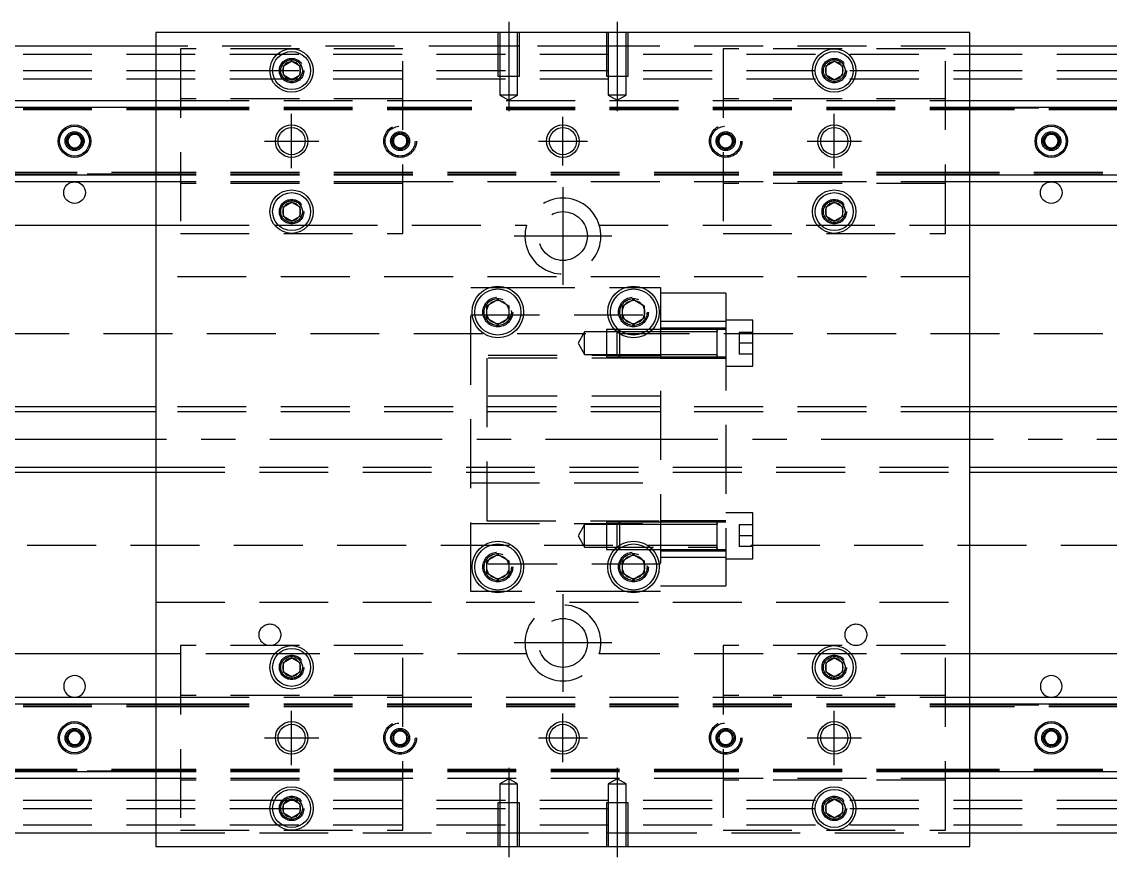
# Model space of a CAD drawing. Extents: x -10 to 776, y -245 to 77.
# Drawn here: x 190.3 to 390.9, y -77 to 77 of the extents above; entities that cross this region are included whole.
import ezdxf

# ---------------------------------------------------------------- set-up
doc = ezdxf.new("R2010")
doc.units = 0
doc.linetypes.add('CENTER', pattern=[50.8, 31.75, -6.35, 6.35, -6.35])
doc.linetypes.add('DASHED', pattern=[19.05, 12.7, -6.35])
doc.layers.get('0').update_dxf_attribs({"linetype": 'CONTINUOUS'})
doc.layers.add('CENTER', color=1, linetype='CENTER')

msp = doc.modelspace()

# ---------------------------------------------------------------- linework, layer by layer
at = {"color": 7, "linetype": 'CONTINUOUS'}
for p, q in [((365, 75), (215, 75)), ((215, 75), (215, -75)), ((365, -75), (365, 75)), ((215, 72.5), (0, 72.5)), ((580, 72.5), (365, 72.5)), ((238.5, 68.866026), (240, 69.73205)), ((238.5, 67.133974), (238.5, 68.866026)), ((240, 69.73205), (241.5, 68.866026)), ((241.5, 68.866026), (241.5, 67.133974)), ((338.5, 68.866026), (340, 69.73205)), ((338.5, 67.133974), (338.5, 68.866026)), ((340, 69.73205), (341.5, 68.866026)), ((341.5, 68.866026), (341.5, 67.133974)), ((240, 66.26795), (238.5, 67.133974)), ((241.5, 67.133974), (240, 66.26795)), ((340, 66.26795), (338.5, 67.133974)), ((341.5, 67.133974), (340, 66.26795)), ((0, 62.5), (215, 62.5)), ((365, 62.5), (580, 62.5)), ((0, 61.247728), (215, 61.247728)), ((365, 61.247728), (580, 61.247728)), ((198.75, 55.721688), (200, 56.443376)), ((200, 56.443376), (201.25, 55.721688)), ((378.75, 55.721688), (380, 56.443376)), ((380, 56.443376), (381.25, 55.721688)), ((198.75, 54.278312), (198.75, 55.721688)), ((200, 53.556624), (198.75, 54.278312)), ((201.25, 54.278312), (200, 53.556624)), ((201.25, 55.721688), (201.25, 54.278312)), ((378.75, 54.278312), (378.75, 55.721688)), ((380, 53.556624), (378.75, 54.278312)), ((381.25, 54.278312), (380, 53.556624)), ((381.25, 55.721688), (381.25, 54.278312)), ((215, 48.752272), (0, 48.752272)), ((580, 48.752272), (365, 48.752272)), ((215, 47.5), (0, 47.5)), ((580, 47.5), (365, 47.5)), ((238.5, 42.866026), (240, 43.73205)), ((238.5, 41.133974), (238.5, 42.866026)), ((240, 43.73205), (241.5, 42.866026)), ((241.5, 42.866026), (241.5, 41.133974)), ((338.5, 42.866026), (340, 43.73205)), ((338.5, 41.133974), (338.5, 42.866026)), ((340, 43.73205), (341.5, 42.866026)), ((341.5, 42.866026), (341.5, 41.133974)), ((240, 40.26795), (238.5, 41.133974)), ((241.5, 41.133974), (240, 40.26795)), ((340, 40.26795), (338.5, 41.133974)), ((341.5, 41.133974), (340, 40.26795)), ((176.708204, 39.5), (215, 39.5)), ((365, 39.5), (403.291796, 39.5)), ((276, 24.6547), (278, 25.809402)), ((276, 22.3453), (276, 24.6547)), ((278, 25.809402), (280, 24.6547)), ((280, 24.6547), (280, 22.3453)), ((301, 24.6547), (303, 25.809402)), ((301, 22.3453), (301, 24.6547)), ((303, 25.809402), (305, 24.6547)), ((305, 24.6547), (305, 22.3453)), ((278, 21.190598), (276, 22.3453)), ((280, 22.3453), (278, 21.190598)), ((303, 21.190598), (301, 22.3453)), ((305, 22.3453), (303, 21.190598)), ((215, 6), (60.5, 6)), ((530, 6), (365, 6)), ((60.5, -6), (215, -6)), ((365, -6), (530, -6)), ((276, -22.3453), (278, -21.190598)), ((278, -21.190598), (280, -22.3453)), ((301, -22.3453), (303, -21.190598)), ((303, -21.190598), (305, -22.3453)), ((276, -24.6547), (276, -22.3453)), ((280, -22.3453), (280, -24.6547)), ((301, -24.6547), (301, -22.3453)), ((305, -22.3453), (305, -24.6547)), ((278, -25.809402), (276, -24.6547)), ((280, -24.6547), (278, -25.809402)), ((303, -25.809402), (301, -24.6547)), ((305, -24.6547), (303, -25.809402)), ((215, -39.5), (176.708204, -39.5)), ((403.291796, -39.5), (365, -39.5)), ((238.5, -41.133974), (240, -40.26795)), ((238.5, -42.866026), (238.5, -41.133974)), ((240, -40.26795), (241.5, -41.133974)), ((241.5, -41.133974), (241.5, -42.866026)), ((338.5, -41.133974), (340, -40.26795)), ((338.5, -42.866026), (338.5, -41.133974)), ((340, -40.26795), (341.5, -41.133974)), ((341.5, -41.133974), (341.5, -42.866026)), ((240, -43.73205), (238.5, -42.866026)), ((241.5, -42.866026), (240, -43.73205)), ((340, -43.73205), (338.5, -42.866026)), ((341.5, -42.866026), (340, -43.73205)), ((0, -47.5), (215, -47.5)), ((365, -47.5), (580, -47.5)), ((0, -48.752272), (215, -48.752272)), ((365, -48.752272), (580, -48.752272)), ((198.75, -54.278312), (200, -53.556624)), ((200, -53.556624), (201.25, -54.278312)), ((378.75, -54.278312), (380, -53.556624)), ((380, -53.556624), (381.25, -54.278312)), ((198.75, -55.721688), (198.75, -54.278312)), ((200, -56.443376), (198.75, -55.721688)), ((201.25, -55.721688), (200, -56.443376)), ((201.25, -54.278312), (201.25, -55.721688)), ((378.75, -55.721688), (378.75, -54.278312)), ((380, -56.443376), (378.75, -55.721688)), ((381.25, -55.721688), (380, -56.443376)), ((381.25, -54.278312), (381.25, -55.721688)), ((215, -61.247728), (0, -61.247728)), ((580, -61.247728), (365, -61.247728)), ((215, -62.5), (0, -62.5)), ((580, -62.5), (365, -62.5)), ((238.5, -67.133974), (240, -66.26795)), ((238.5, -68.866026), (238.5, -67.133974)), ((240, -66.26795), (241.5, -67.133974)), ((241.5, -67.133974), (241.5, -68.866026)), ((338.5, -67.133974), (340, -66.26795)), ((338.5, -68.866026), (338.5, -67.133974)), ((340, -66.26795), (341.5, -67.133974)), ((341.5, -67.133974), (341.5, -68.866026)), ((240, -69.73205), (238.5, -68.866026)), ((241.5, -68.866026), (240, -69.73205)), ((340, -69.73205), (338.5, -68.866026)), ((341.5, -68.866026), (340, -69.73205)), ((0, -72.5), (215, -72.5)), ((365, -72.5), (580, -72.5)), ((215, -75), (365, -75))]:
    msp.add_line(p, q, dxfattribs=at)
at = {"color": 3, "linetype": 'DASHED'}
for p, q in [((278.000006, 75), (278.000006, 67)), ((278.35, 75), (278.35, 67)), ((281.65, 67), (281.65, 75)), ((281.999994, 67), (281.999994, 75)), ((298.000006, 75), (298.000006, 67)), ((298.35, 75), (298.35, 67)), ((301.65, 67), (301.65, 75)), ((301.999994, 67), (301.999994, 75)), ((278.000006, 72.5), (215, 72.5)), ((281.999994, 72.5), (278.000006, 72.5)), ((298.000006, 72.5), (281.999994, 72.5)), ((301.999994, 72.5), (298.000006, 72.5)), ((365, 72.5), (301.999994, 72.5)), ((0, 71), (580, 71)), ((260.5, 72), (219.5, 72)), ((219.5, 72), (219.5, 38)), ((260.5, 38), (260.5, 72)), ((360.5, 72), (319.5, 72)), ((319.5, 72), (319.5, 38)), ((360.5, 38), (360.5, 72)), ((241.973226, 68.326156), (242, 68)), ((338, 68), (338.023172, 68.30356)), ((0, 68), (580, 68)), ((0, 66.5), (580, 66.5)), ((278.000006, 67), (281.999994, 67)), ((278.35, 67), (278.35, 63.5)), ((281.65, 63.5), (281.65, 67)), ((298.000006, 67), (301.999994, 67)), ((298.35, 67), (298.35, 63.5)), ((301.65, 63.5), (301.65, 67)), ((215, 62.5), (219.5, 62.5)), ((260.5, 62.8), (219.5, 62.8)), ((219.5, 62.5), (260.5, 62.5)), ((260.5, 62.5), (319.5, 62.5)), ((281.65, 63.5), (278.35, 63.5)), ((278.35, 63.5), (280, 62.547372)), ((280, 62.547372), (281.65, 63.5)), ((301.65, 63.5), (298.35, 63.5)), ((298.35, 63.5), (300, 62.547372)), ((300, 62.547372), (301.65, 63.5)), ((360.5, 62.8), (319.5, 62.8)), ((319.5, 62.5), (365, 62.5)), ((0, 61.1147), (215, 61.1147)), ((0, 61.1), (219.5, 61.1)), ((0, 60.8), (219.5, 60.8)), ((215, 61.247728), (219.5, 61.247728)), ((215, 61.1147), (219.5, 61.1147)), ((219.5, 61.247728), (260.5, 61.247728)), ((219.5, 61.1147), (260.5, 61.1147)), ((219.5, 61.1), (260.5, 61.1)), ((219.5, 60.8), (260.5, 60.8)), ((260.5, 61.247728), (319.5, 61.247728)), ((260.5, 61.1147), (319.5, 61.1147)), ((260.5, 61.1), (319.5, 61.1)), ((260.5, 60.8), (319.5, 60.8)), ((319.5, 61.247728), (360.5, 61.247728)), ((319.5, 61.1147), (360.5, 61.1147)), ((319.5, 61.1), (360.5, 61.1)), ((319.5, 60.8), (360.5, 60.8)), ((360.5, 61.247728), (365, 61.247728)), ((360.5, 61.1147), (365, 61.1147)), ((360.5, 61.1), (580, 61.1)), ((360.5, 60.8), (580, 60.8)), ((365, 61.1147), (580, 61.1147)), ((258.75, 55.721688), (260, 56.443376)), ((260, 56.443376), (261.25, 55.721688)), ((318.75, 55.721688), (320, 56.443376)), ((320, 56.443376), (321.25, 55.721688)), ((201.477374, 55.25955), (201.5, 55)), ((258.75, 54.278312), (258.75, 55.721688)), ((260, 53.556624), (258.75, 54.278312)), ((261.25, 54.278312), (260, 53.556624)), ((261.25, 55.721688), (261.25, 54.278312)), ((261.477374, 55.25955), (261.5, 55)), ((318.75, 54.278312), (318.75, 55.721688)), ((320, 53.556624), (318.75, 54.278312)), ((321.25, 54.278312), (320, 53.556624)), ((321.25, 55.721688), (321.25, 54.278312)), ((321.477374, 55.25955), (321.5, 55)), ((381.477374, 55.25955), (381.5, 55)), ((219.5, 49.2), (0, 49.2)), ((219.5, 48.9), (0, 48.9)), ((215, 48.8853), (0, 48.8853)), ((219.5, 48.8853), (215, 48.8853)), ((219.5, 48.752272), (215, 48.752272)), ((260.5, 49.2), (219.5, 49.2)), ((260.5, 48.9), (219.5, 48.9)), ((260.5, 48.8853), (219.5, 48.8853)), ((260.5, 48.752272), (219.5, 48.752272)), ((319.5, 49.2), (260.5, 49.2)), ((319.5, 48.9), (260.5, 48.9)), ((319.5, 48.8853), (260.5, 48.8853)), ((319.5, 48.752272), (260.5, 48.752272)), ((360.5, 49.2), (319.5, 49.2)), ((360.5, 48.9), (319.5, 48.9)), ((360.5, 48.8853), (319.5, 48.8853)), ((360.5, 48.752272), (319.5, 48.752272)), ((580, 49.2), (360.5, 49.2)), ((580, 48.9), (360.5, 48.9)), ((365, 48.8853), (360.5, 48.8853)), ((365, 48.752272), (360.5, 48.752272)), ((580, 48.8853), (365, 48.8853)), ((219.5, 47.5), (215, 47.5)), ((260.5, 47.5), (219.5, 47.5)), ((260.5, 47.2), (219.5, 47.2)), ((365, 47.5), (260.5, 47.5)), ((360.5, 47.2), (319.5, 47.2)), ((238, 42), (238.030168, 42.346066)), ((338, 42), (338.030168, 42.346066)), ((215, 39.5), (219.5, 39.5)), ((219.5, 39.5), (236.877502, 39.5)), ((236.877502, 39.5), (237.55051, 39.5)), ((237.55051, 39.5), (242.44949, 39.5)), ((242.44949, 39.5), (243.122498, 39.5)), ((243.122498, 39.5), (283.291796, 39.5)), ((296.708204, 39.5), (365, 39.5)), ((336.877502, 39.5), (337.55051, 39.5)), ((337.55051, 39.5), (342.44949, 39.5)), ((342.44949, 39.5), (343.122498, 39.5)), ((219.5, 38), (260.5, 38)), ((319.5, 38), (360.5, 38)), ((365, 30), (215, 30)), ((273, 28), (276.47931, 28)), ((273, -28), (273, 28)), ((276.47931, 28), (279.52069, 28)), ((279.52069, 28), (301.47931, 28)), ((301.47931, 28), (304.52069, 28)), ((304.52069, 28), (308, 28)), ((308, 28), (308, -28)), ((320, 27), (308, 27)), ((320, 27), (320, 21.748564)), ((273, 23), (308, 23)), ((280.483582, 23.786038), (280.5, 23.5)), ((300.5, 23.5), (300.518502, 23.803588)), ((298, 20.253516), (298, 15.253526)), ((299.532604, 20.253516), (298, 20.253516)), ((300.25722, 20.253516), (299.532604, 20.253516)), ((300.33547, 20.18899), (300, 19.85352)), ((300.4, 20.253518), (300.25722, 20.253516)), ((300.4, 20.25352), (300.33547, 20.18899)), ((300.4, 20.25352), (300.4, 20.13808)), ((305.742786, 20.25352), (300.4, 20.25352)), ((305.74278, 20.253516), (300.4, 20.253518)), ((300.4, 20.13808), (300.4, 19.524764)), ((306.467402, 20.25352), (305.742786, 20.25352)), ((308, 20.253516), (306.467396, 20.253516)), ((308, 20.25352), (306.467402, 20.25352)), ((320, 21.748564), (308, 21.748564)), ((320, 20.50352), (308, 20.50352)), ((318.405, 20.25352), (308, 20.25352)), ((320, 20.25352), (318.395, 20.25352)), ((318.4, 15.253516), (318.4, 20.253526)), ((318.4, 19.85352), (318.4, 20.253526)), ((318.4, 15.253516), (318.4, 20.253526)), ((318.4, 19.996122), (318.4, 20.25352)), ((318.4, 20.25352), (318.4, 19.996072)), ((325, 22.00352), (320, 22.00352)), ((320, 21.748564), (320, -21.748564)), ((325, 13.50352), (325, 22.00352)), ((580, 19.5), (76.969694, 19.5)), ((294, 19.85352), (292.787564, 17.75352)), ((294, 15.65352), (294, 19.85352)), ((298, 19.85352), (294, 19.85352)), ((300, 19.85352), (298, 19.85352)), ((300, 19.81727), (300, 19.85352)), ((300.816954, 19.85352), (300, 19.85352)), ((300, 15.65352), (300, 19.81727)), ((300.4, 19.524764), (300.4, 15.25352)), ((305.183046, 19.85352), (300.816954, 19.85352)), ((306.04396, 19.85352), (305.183046, 19.85352)), ((308, 19.85352), (306.04396, 19.85352)), ((318.4, 19.85352), (308, 19.85352)), ((318.4, 15.51097), (318.4, 19.996122)), ((318.4, 15.65352), (318.4, 19.85352)), ((322.5, 19.75352), (322.5, 17.75352)), ((325, 19.75352), (322.5, 19.75352)), ((292.787564, 17.75352), (294, 15.65352)), ((322.5, 17.75352), (322.5, 15.75352)), ((325, 17.75352), (322.5, 17.75352)), ((308, 15.5), (273, 15.5)), ((276, 15), (276, -15)), ((308, 15), (276, 15)), ((294, 15.65352), (298, 15.65352)), ((298, 15.65352), (300, 15.65352)), ((298, 15.253526), (300.4, 15.253524)), ((300, 15.65352), (308, 15.65352)), ((300, 15.65352), (300.4, 15.25352)), ((300.4, 15.25352), (308, 15.25352)), ((308, 15.65352), (318.4, 15.65352)), ((308, 15.25352), (318.405, 15.25352)), ((308, 15.00352), (320, 15.00352)), ((318.395, 15.25352), (320, 15.25352)), ((318.4, 15.253516), (318.4, 15.65352)), ((318.4, 15.510988), (318.4, 15.25352)), ((318.4, 15.25352), (318.4, 15.51097)), ((325, 15.75352), (322.5, 15.75352)), ((320, 13.50352), (325, 13.50352)), ((308, 8), (273, 8)), ((365, 6), (215, 6)), ((365, 5.125), (215, 5.125)), ((215, -5.125), (365, -5.125)), ((215, -6), (365, -6)), ((273, -8), (308, -8)), ((325, -13.50352), (320, -13.50352)), ((325, -22.00352), (325, -13.50352)), ((273, -15.5), (308, -15.5)), ((276, -15), (308, -15)), ((294, -15.65352), (292.787564, -17.75352)), ((294, -19.85352), (294, -15.65352)), ((298, -15.65352), (294, -15.65352)), ((298, -15.253526), (298, -20.253516)), ((300.399994, -15.253526), (298, -15.253526)), ((300, -15.65352), (298, -15.65352)), ((300.4, -15.25352), (300, -15.65352)), ((300, -19.85352), (300, -15.65352)), ((308, -15.65352), (300, -15.65352)), ((308, -15.253526), (300.399994, -15.253526)), ((300.4, -15.25352), (300.4, -19.524764)), ((308, -15.25352), (300.4, -15.25352)), ((320, -15.00352), (308, -15.00352)), ((318.405, -15.25352), (308, -15.25352)), ((318.4, -15.65352), (308, -15.65352)), ((320, -15.25352), (318.395, -15.25352)), ((318.4, -20.253526), (318.4, -15.253516)), ((318.4, -20.25267), (318.4, -15.253516)), ((318.4, -15.51092), (318.4, -15.25352)), ((318.4, -15.25352), (318.4, -15.51097)), ((318.4, -19.996072), (318.4, -15.51092)), ((322.5, -15.75352), (322.5, -17.75352)), ((325, -15.75352), (322.5, -15.75352)), ((292.787564, -17.75352), (294, -19.85352)), ((322.5, -17.75352), (322.5, -19.75352)), ((325, -17.75352), (322.5, -17.75352)), ((76.969694, -19.5), (580, -19.5)), ((294, -19.85352), (318.4, -19.85352)), ((300, -19.85352), (300.33547, -20.18899)), ((300.4, -19.524764), (300.4, -20.13808)), ((318.4, -19.996054), (318.4, -20.25352)), ((318.4, -20.25352), (318.4, -19.996072)), ((325, -19.75352), (322.5, -19.75352)), ((298, -20.253516), (299.532604, -20.253516)), ((299.532604, -20.253516), (300.25722, -20.253516)), ((300.25722, -20.253516), (300.399994, -20.253516)), ((300.33547, -20.18899), (300.4, -20.25352)), ((300.4, -20.13808), (300.4, -20.25352)), ((300.4, -20.25352), (305.742786, -20.25352)), ((305.742786, -20.25352), (306.467402, -20.25352)), ((306.467396, -20.253516), (308, -20.253516)), ((306.467402, -20.25352), (308, -20.25352)), ((308, -20.25352), (318.405, -20.25352)), ((308, -20.50352), (320, -20.50352)), ((320, -21.748564), (308, -21.748564)), ((320, -21.748564), (308, -21.748564)), ((318.395, -20.25352), (320, -20.25352)), ((318.4, -20.253526), (318.4, -20.25267)), ((320, -21.748564), (320, -27)), ((320, -22.00352), (325, -22.00352)), ((308, -23), (273, -23)), ((275.5, -23.5), (275.518502, -23.196412)), ((305.483582, -23.213962), (305.5, -23.5)), ((276.47931, -28), (273, -28)), ((279.52069, -28), (276.47931, -28)), ((301.47931, -28), (279.52069, -28)), ((304.52069, -28), (301.47931, -28)), ((308, -28), (304.52069, -28)), ((308, -27), (320, -27)), ((215, -30), (365, -30)), ((219.5, -38), (219.5, -72)), ((260.5, -38), (219.5, -38)), ((260.5, -72), (260.5, -38)), ((360.5, -38), (319.5, -38)), ((319.5, -38), (319.5, -72)), ((360.5, -72), (360.5, -38)), ((219.5, -39.5), (215, -39.5)), ((236.877502, -39.5), (219.5, -39.5)), ((237.55051, -39.5), (236.877502, -39.5)), ((242.44949, -39.5), (237.55051, -39.5)), ((243.122498, -39.5), (242.44949, -39.5)), ((283.291796, -39.5), (243.122498, -39.5)), ((365, -39.5), (296.708204, -39.5)), ((238, -42), (238.030168, -41.653934)), ((341.973226, -41.673844), (342, -42)), ((215, -47.5), (219.5, -47.5)), ((260.5, -47.2), (219.5, -47.2)), ((219.5, -47.5), (260.5, -47.5)), ((260.5, -47.5), (365, -47.5)), ((360.5, -47.2), (319.5, -47.2)), ((0, -48.8853), (215, -48.8853)), ((0, -48.9), (219.5, -48.9)), ((0, -49.2), (219.5, -49.2)), ((215, -48.752272), (219.5, -48.752272)), ((215, -48.8853), (219.5, -48.8853)), ((219.5, -48.752272), (260.5, -48.752272)), ((219.5, -48.8853), (260.5, -48.8853)), ((219.5, -48.9), (260.5, -48.9)), ((219.5, -49.2), (260.5, -49.2)), ((260.5, -48.752272), (319.5, -48.752272)), ((260.5, -48.8853), (319.5, -48.8853)), ((260.5, -48.9), (319.5, -48.9)), ((260.5, -49.2), (319.5, -49.2)), ((319.5, -48.752272), (360.5, -48.752272)), ((319.5, -48.8853), (360.5, -48.8853)), ((319.5, -48.9), (360.5, -48.9)), ((319.5, -49.2), (360.5, -49.2)), ((360.5, -48.752272), (365, -48.752272)), ((360.5, -48.8853), (365, -48.8853)), ((360.5, -48.9), (580, -48.9)), ((360.5, -49.2), (580, -49.2)), ((365, -48.8853), (580, -48.8853)), ((260, -53.556624), (258.75, -54.278312)), ((261.25, -54.278312), (260, -53.556624)), ((320, -53.556624), (318.75, -54.278312)), ((321.25, -54.278312), (320, -53.556624)), ((201.477374, -54.74045), (201.5, -55)), ((258.75, -54.278312), (258.75, -55.721688)), ((258.75, -55.721688), (260, -56.443376)), ((260, -56.443376), (261.25, -55.721688)), ((261.25, -55.721688), (261.25, -54.278312)), ((261.477374, -55.25955), (261.5, -55)), ((318.75, -54.278312), (318.75, -55.721688)), ((318.75, -55.721688), (320, -56.443376)), ((320, -56.443376), (321.25, -55.721688)), ((321.25, -55.721688), (321.25, -54.278312)), ((321.477374, -55.25955), (321.5, -55)), ((381.477374, -54.74045), (381.5, -55)), ((219.5, -60.8), (0, -60.8)), ((219.5, -61.1), (0, -61.1)), ((215, -61.1147), (0, -61.1147)), ((219.5, -61.1147), (215, -61.1147)), ((219.5, -61.247728), (215, -61.247728)), ((260.5, -60.8), (219.5, -60.8)), ((260.5, -61.1), (219.5, -61.1)), ((260.5, -61.1147), (219.5, -61.1147)), ((260.5, -61.247728), (219.5, -61.247728)), ((319.5, -60.8), (260.5, -60.8)), ((319.5, -61.1), (260.5, -61.1)), ((319.5, -61.1147), (260.5, -61.1147)), ((319.5, -61.247728), (260.5, -61.247728)), ((360.5, -60.8), (319.5, -60.8)), ((360.5, -61.1), (319.5, -61.1)), ((360.5, -61.1147), (319.5, -61.1147)), ((360.5, -61.247728), (319.5, -61.247728)), ((580, -60.8), (360.5, -60.8)), ((580, -61.1), (360.5, -61.1)), ((365, -61.1147), (360.5, -61.1147)), ((365, -61.247728), (360.5, -61.247728)), ((580, -61.1147), (365, -61.1147)), ((219.5, -62.5), (215, -62.5)), ((260.5, -62.5), (219.5, -62.5)), ((260.5, -62.8), (219.5, -62.8)), ((319.5, -62.5), (260.5, -62.5)), ((280, -62.547372), (278.35, -63.5)), ((278.35, -63.5), (280, -63.5)), ((278.35, -63.5), (278.35, -67)), ((281.65, -63.5), (280, -62.547372)), ((280, -63.5), (281.65, -63.5)), ((281.65, -67), (281.65, -63.5)), ((300, -62.547372), (298.35, -63.5)), ((298.35, -63.5), (300, -63.5)), ((298.35, -63.5), (298.35, -67)), ((301.65, -63.5), (300, -62.547372)), ((300, -63.5), (301.65, -63.5)), ((301.65, -67), (301.65, -63.5)), ((365, -62.5), (319.5, -62.5)), ((360.5, -62.8), (319.5, -62.8)), ((0, -66.5), (580, -66.5)), ((0, -68), (580, -68)), ((238, -68), (238.023172, -67.69644)), ((281.999994, -67), (278.000006, -67)), ((278.000006, -67), (278.000006, -75)), ((278.35, -67), (278.35, -75)), ((281.65, -75), (281.65, -67)), ((281.999994, -75), (281.999994, -67)), ((301.999994, -67), (298.000006, -67)), ((298.000006, -67), (298.000006, -75)), ((298.35, -67), (298.35, -75)), ((301.65, -75), (301.65, -67)), ((301.999994, -75), (301.999994, -67)), ((341.973226, -67.673844), (342, -68)), ((0, -71), (580, -71)), ((219.5, -72), (260.5, -72)), ((319.5, -72), (360.5, -72)), ((215, -72.5), (278.000006, -72.5)), ((278.000006, -72.5), (281.999994, -72.5)), ((281.999994, -72.5), (298.000006, -72.5)), ((298.000006, -72.5), (301.999994, -72.5)), ((301.999994, -72.5), (365, -72.5))]:
    msp.add_line(p, q, dxfattribs=at)
at = {"color": 3, "linetype": 'CONTINUOUS'}
for p, q in [((215, 5.125), (60.5, 5.125)), ((530, 5.125), (365, 5.125)), ((60.5, -5.125), (215, -5.125)), ((365, -5.125), (530, -5.125))]:
    msp.add_line(p, q, dxfattribs=at)
at = {"color": 7, "linetype": 'CONTINUOUS'}
for centre, radius in [((240, 68), 4), ((240, 68), 3.5), ((340, 68), 4), ((340, 68), 3.5), ((200, 55), 3), ((200, 55), 2.75), ((240, 55), 2.5), ((290, 55), 3), ((290, 55), 2.5), ((340, 55), 2.5), ((380, 55), 3), ((380, 55), 2.75), ((200, 45.5), 2), ((380, 45.5), 2), ((240, 42), 4), ((240, 42), 3.5), ((340, 42), 4), ((340, 42), 3.5), ((278, 23.5), 4.75), ((303, 23.5), 4.75), ((278, 23.5), 4.25), ((303, 23.5), 4.25), ((278, -23.5), 4.75), ((278, -23.5), 4.25), ((303, -23.5), 4.75), ((303, -23.5), 4.25), ((240, -42), 4), ((340, -42), 4), ((240, -42), 3.5), ((340, -42), 3.5), ((200, -55), 3), ((290, -55), 3), ((380, -55), 3), ((200, -55), 2.75), ((240, -55), 2.5), ((290, -55), 2.5), ((340, -55), 2.5), ((380, -55), 2.75), ((240, -68), 4), ((340, -68), 4), ((240, -68), 3.5), ((340, -68), 3.5)]:
    msp.add_circle(centre, radius, dxfattribs=at)
at = {"color": 3, "linetype": 'DASHED'}
for centre, radius in [((240, 68), 2.25), ((340, 68), 2.25), ((240, 68), 2), ((340, 68), 2), ((200, 55), 1.75), ((200, 55), 1.5), ((260, 55), 3), ((260, 55), 2.75), ((260, 55), 1.75), ((260, 55), 1.5), ((320, 55), 3), ((320, 55), 2.75), ((320, 55), 1.75), ((320, 55), 1.5), ((380, 55), 1.75), ((380, 55), 1.5), ((240, 42), 2.25), ((340, 42), 2.25), ((240, 42), 2), ((340, 42), 2), ((290, 37.5), 4.5), ((278, 23.5), 2.75), ((303, 23.5), 2.75), ((278, 23.5), 2.5), ((303, 23.5), 2.5), ((278, -23.5), 2.75), ((278, -23.5), 2.5), ((303, -23.5), 2.75), ((303, -23.5), 2.5), ((236, -36), 2), ((290, -37.5), 4.5), ((344, -36), 2), ((240, -42), 2.25), ((240, -42), 2), ((340, -42), 2.25), ((340, -42), 2), ((260, -55), 3), ((320, -55), 3), ((200, -55), 1.75), ((200, -55), 1.5), ((260, -55), 2.75), ((260, -55), 1.75), ((260, -55), 1.5), ((320, -55), 2.75), ((320, -55), 1.75), ((320, -55), 1.5), ((380, -55), 1.75), ((380, -55), 1.5), ((240, -68), 2.25), ((240, -68), 2), ((340, -68), 2.25), ((340, -68), 2)]:
    msp.add_circle(centre, radius, dxfattribs=at)
at = {"color": 3, "linetype": 'CONTINUOUS'}
for centre in [(240, 55), (340, 55), (240, -55), (340, -55)]:
    msp.add_circle(centre, 3, dxfattribs=at)
at = {"color": 7, "linetype": 'CONTINUOUS'}
for centre, radius, start, end in [((240, 68), 1.65, 155.380023, 180), ((240, 68), 1.65, 144.619977, 155.380023), ((240, 68), 1.65, 95.380023, 144.619977), ((240, 68), 1.65, 84.619977, 95.380023), ((240, 68), 1.65, 35.380023, 84.619977), ((240, 68), 1.65, 24.619977, 35.380023), ((240, 68), 1.65, 335.380023, 24.619977), ((340, 68), 1.65, 155.380023, 180), ((340, 68), 1.65, 144.619977, 155.380023), ((340, 68), 1.65, 95.380023, 144.619977), ((340, 68), 1.65, 84.619977, 95.380023), ((340, 68), 1.65, 35.380023, 84.619977), ((340, 68), 1.65, 24.619977, 35.380023), ((340, 68), 1.65, 335.380023, 24.619977), ((240, 68), 1.65, 180, 204.619977), ((240, 68), 1.65, 204.619977, 215.380023), ((240, 68), 1.65, 215.380023, 264.619977), ((240, 68), 1.65, 264.619977, 275.380023), ((240, 68), 1.65, 275.380023, 324.619977), ((240, 68), 1.65, 324.619977, 335.380023), ((340, 68), 1.65, 180, 204.619977), ((340, 68), 1.65, 204.619977, 215.380023), ((340, 68), 1.65, 215.380023, 264.619977), ((340, 68), 1.65, 264.619977, 275.380023), ((340, 68), 1.65, 275.380023, 324.619977), ((340, 68), 1.65, 324.619977, 335.380023), ((200, 55), 1.25, 60, 120), ((380, 55), 1.25, 60, 120), ((200, 55), 1.25, 120, 180), ((200, 55), 1.25, 180, 240), ((200, 55), 1.25, 0, 60), ((200, 55), 1.25, 300, 0), ((380, 55), 1.25, 120, 180), ((380, 55), 1.25, 180, 240), ((380, 55), 1.25, 0, 60), ((380, 55), 1.25, 300, 0), ((200, 55), 1.25, 240, 300), ((380, 55), 1.25, 240, 300), ((240, 42), 1.65, 155.380023, 180), ((240, 42), 1.65, 144.619977, 155.380023), ((240, 42), 1.65, 95.380023, 144.619977), ((240, 42), 1.65, 84.619977, 95.380023), ((240, 42), 1.65, 35.380023, 84.619977), ((240, 42), 1.65, 24.619977, 35.380023), ((240, 42), 1.65, 335.380023, 24.619977), ((340, 42), 1.65, 155.380023, 180), ((340, 42), 1.65, 144.619977, 155.380023), ((340, 42), 1.65, 95.380023, 144.619977), ((340, 42), 1.65, 84.619977, 95.380023), ((340, 42), 1.65, 35.380023, 84.619977), ((340, 42), 1.65, 24.619977, 35.380023), ((340, 42), 1.65, 335.380023, 24.619977), ((240, 42), 1.65, 180, 204.619977), ((240, 42), 1.65, 204.619977, 215.380023), ((240, 42), 1.65, 215.380023, 264.619977), ((240, 42), 1.65, 264.619977, 275.380023), ((240, 42), 1.65, 275.380023, 324.619977), ((240, 42), 1.65, 324.619977, 335.380023), ((340, 42), 1.65, 180, 204.619977), ((340, 42), 1.65, 204.619977, 215.380023), ((340, 42), 1.65, 215.380023, 264.619977), ((340, 42), 1.65, 264.619977, 275.380023), ((340, 42), 1.65, 275.380023, 324.619977), ((340, 42), 1.65, 324.619977, 335.380023), ((278, 23.5), 2.1, 162.24721, 180), ((278, 23.5), 2.1, 137.75279, 162.24721), ((278, 23.5), 2.1, 102.24721, 137.75279), ((278, 23.5), 2.1, 77.75279, 102.24721), ((278, 23.5), 2.1, 42.24721, 77.75279), ((278, 23.5), 2.1, 17.75279, 42.24721), ((278, 23.5), 2.1, 342.24721, 17.75279), ((303, 23.5), 2.1, 162.24721, 180), ((303, 23.5), 2.1, 137.75279, 162.24721), ((303, 23.5), 2.1, 102.24721, 137.75279), ((303, 23.5), 2.1, 77.75279, 102.24721), ((303, 23.5), 2.1, 42.24721, 77.75279), ((303, 23.5), 2.1, 17.75279, 42.24721), ((303, 23.5), 2.1, 342.24721, 17.75279), ((278, 23.5), 2.1, 180, 197.75279), ((278, 23.5), 2.1, 197.75279, 222.24721), ((278, 23.5), 2.1, 222.24721, 257.75279), ((278, 23.5), 2.1, 282.24721, 317.75279), ((278, 23.5), 2.1, 317.75279, 342.24721), ((303, 23.5), 2.1, 180, 197.75279), ((303, 23.5), 2.1, 197.75279, 222.24721), ((303, 23.5), 2.1, 222.24721, 257.75279), ((303, 23.5), 2.1, 282.24721, 317.75279), ((303, 23.5), 2.1, 317.75279, 342.24721), ((278, 23.5), 2.1, 257.75279, 282.24721), ((303, 23.5), 2.1, 257.75279, 282.24721), ((278, -23.5), 2.1, 102.24721, 137.75279), ((278, -23.5), 2.1, 77.75279, 102.24721), ((278, -23.5), 2.1, 42.24721, 77.75279), ((303, -23.5), 2.1, 102.24721, 137.75279), ((303, -23.5), 2.1, 77.75279, 102.24721), ((303, -23.5), 2.1, 42.24721, 77.75279), ((278, -23.5), 2.1, 162.24721, 180), ((278, -23.5), 2.1, 180, 197.75279), ((278, -23.5), 2.1, 137.75279, 162.24721), ((278, -23.5), 2.1, 17.75279, 42.24721), ((278, -23.5), 2.1, 342.24721, 17.75279), ((303, -23.5), 2.1, 162.24721, 180), ((303, -23.5), 2.1, 180, 197.75279), ((303, -23.5), 2.1, 137.75279, 162.24721), ((303, -23.5), 2.1, 17.75279, 42.24721), ((303, -23.5), 2.1, 342.24721, 17.75279), ((278, -23.5), 2.1, 197.75279, 222.24721), ((278, -23.5), 2.1, 222.24721, 257.75279), ((278, -23.5), 2.1, 257.75279, 282.24721), ((278, -23.5), 2.1, 282.24721, 317.75279), ((278, -23.5), 2.1, 317.75279, 342.24721), ((303, -23.5), 2.1, 197.75279, 222.24721), ((303, -23.5), 2.1, 222.24721, 257.75279), ((303, -23.5), 2.1, 257.75279, 282.24721), ((303, -23.5), 2.1, 282.24721, 317.75279), ((303, -23.5), 2.1, 317.75279, 342.24721), ((240, -42), 1.65, 155.380023, 180), ((240, -42), 1.65, 180, 204.619977), ((240, -42), 1.65, 144.619977, 155.380023), ((240, -42), 1.65, 95.380023, 144.619977), ((240, -42), 1.65, 84.619977, 95.380023), ((240, -42), 1.65, 35.380023, 84.619977), ((240, -42), 1.65, 24.619977, 35.380023), ((240, -42), 1.65, 335.380023, 24.619977), ((340, -42), 1.65, 155.380023, 180), ((340, -42), 1.65, 180, 204.619977), ((340, -42), 1.65, 144.619977, 155.380023), ((340, -42), 1.65, 95.380023, 144.619977), ((340, -42), 1.65, 84.619977, 95.380023), ((340, -42), 1.65, 35.380023, 84.619977), ((340, -42), 1.65, 24.619977, 35.380023), ((340, -42), 1.65, 335.380023, 24.619977), ((200, -45.5), 2, 90, 270), ((200, -45.5), 2, 270, 90), ((240, -42), 1.65, 204.619977, 215.380023), ((240, -42), 1.65, 215.380023, 264.619977), ((240, -42), 1.65, 264.619977, 275.380023), ((240, -42), 1.65, 275.380023, 324.619977), ((240, -42), 1.65, 324.619977, 335.380023), ((340, -42), 1.65, 204.619977, 215.380023), ((340, -42), 1.65, 215.380023, 264.619977), ((340, -42), 1.65, 264.619977, 275.380023), ((340, -42), 1.65, 275.380023, 324.619977), ((340, -42), 1.65, 324.619977, 335.380023), ((380, -45.5), 2, 90, 270), ((380, -45.5), 2, 270, 90), ((200, -55), 1.25, 120, 180), ((200, -55), 1.25, 60, 120), ((200, -55), 1.25, 0, 60), ((380, -55), 1.25, 120, 180), ((380, -55), 1.25, 60, 120), ((380, -55), 1.25, 0, 60), ((200, -55), 1.25, 180, 240), ((200, -55), 1.25, 240, 300), ((200, -55), 1.25, 300, 0), ((380, -55), 1.25, 180, 240), ((380, -55), 1.25, 240, 300), ((380, -55), 1.25, 300, 0), ((240, -68), 1.65, 155.380023, 180), ((240, -68), 1.65, 180, 204.619977), ((240, -68), 1.65, 144.619977, 155.380023), ((240, -68), 1.65, 95.380023, 144.619977), ((240, -68), 1.65, 84.619977, 95.380023), ((240, -68), 1.65, 35.380023, 84.619977), ((240, -68), 1.65, 24.619977, 35.380023), ((240, -68), 1.65, 335.380023, 24.619977), ((340, -68), 1.65, 155.380023, 180), ((340, -68), 1.65, 180, 204.619977), ((340, -68), 1.65, 144.619977, 155.380023), ((340, -68), 1.65, 95.380023, 144.619977), ((340, -68), 1.65, 84.619977, 95.380023), ((340, -68), 1.65, 35.380023, 84.619977), ((340, -68), 1.65, 24.619977, 35.380023), ((340, -68), 1.65, 335.380023, 24.619977), ((240, -68), 1.65, 204.619977, 215.380023), ((240, -68), 1.65, 215.380023, 264.619977), ((240, -68), 1.65, 264.619977, 275.380023), ((240, -68), 1.65, 275.380023, 324.619977), ((240, -68), 1.65, 324.619977, 335.380023), ((340, -68), 1.65, 204.619977, 215.380023), ((340, -68), 1.65, 215.380023, 264.619977), ((340, -68), 1.65, 264.619977, 275.380023), ((340, -68), 1.65, 275.380023, 324.619977), ((340, -68), 1.65, 324.619977, 335.380023)]:
    msp.add_arc(centre, radius, start, end, dxfattribs=at)
at = {"color": 3, "linetype": 'DASHED'}
for centre, radius, start, end in [((260, 55), 1.25, 60, 120), ((320, 55), 1.25, 60, 120), ((260, 55), 1.25, 120, 180), ((260, 55), 1.25, 180, 240), ((260, 55), 1.25, 0, 60), ((260, 55), 1.25, 300, 0), ((320, 55), 1.25, 120, 180), ((320, 55), 1.25, 180, 240), ((320, 55), 1.25, 0, 60), ((320, 55), 1.25, 300, 0), ((260, 55), 1.25, 240, 300), ((320, 55), 1.25, 240, 300), ((290, 37.5), 7, 16.60155, 163.39845), ((290, 37.5), 7, 163.39845, 16.60155), ((290, -37.5), 7, 343.39845, 196.60155), ((290, -37.5), 7, 196.60155, 343.39845), ((260, -55), 1.25, 120, 180), ((260, -55), 1.25, 60, 120), ((260, -55), 1.25, 0, 60), ((320, -55), 1.25, 120, 180), ((320, -55), 1.25, 60, 120), ((320, -55), 1.25, 0, 60), ((260, -55), 1.25, 180, 240), ((260, -55), 1.25, 240, 300), ((260, -55), 1.25, 300, 0), ((320, -55), 1.25, 180, 240), ((320, -55), 1.25, 240, 300), ((320, -55), 1.25, 300, 0)]:
    msp.add_arc(centre, radius, start, end, dxfattribs=at)
at = {"layer": 'CENTER', "color": 1, "linetype": 'CENTER'}
for p, q in [((280, 77), (280, 60.547372)), ((300, 77), (300, 60.547372)), ((240, 50), (240, 60)), ((290, 50.5), (290, 59.5)), ((340, 50), (340, 60)), ((235, 55), (245, 55)), ((285.5, 55), (294.5, 55)), ((335, 55), (345, 55)), ((290, 46.5), (290, 28.5)), ((299, 37.5), (281, 37.5)), ((623.361871, 0), (-10.32213, 0)), ((290, -28.5), (290, -46.5)), ((299, -37.5), (281, -37.5)), ((240, -60), (240, -50)), ((340, -60), (340, -50)), ((290, -59.5), (290, -50.5)), ((235, -55), (245, -55)), ((285.5, -55), (294.5, -55)), ((335, -55), (345, -55)), ((280, -60.547372), (280, -77)), ((300, -60.547372), (300, -77))]:
    msp.add_line(p, q, dxfattribs=at)

doc.saveas('drawing.dxf')
